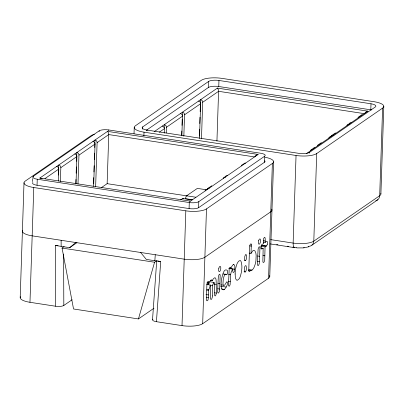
<?xml version="1.0" encoding="UTF-8"?>
<svg xmlns="http://www.w3.org/2000/svg" width="404" height="404" viewBox="0 0 404 404"><rect width="100%" height="100%" fill="white"/><g stroke="black" fill="none" stroke-linecap="round" stroke-linejoin="round"><path stroke-width="0.61" d="M229.164 268.574L232.896 269.15C232.603 269.821 232.689 274.159 234.158 271.897A1.934 0.687 -81.3 0 0 234.376 271.347C234.593 269.281 235.769 265.125 233.613 264.383M260.671 247.98L263.161 248.359L262.913 258.848A14.776 5.262 -81.3 0 1 262.883 259.484L262.908 261.822A2.005 0.712 -81.3 0 0 263.075 262.236L263.363 262.479A2.419 0.858 -81.3 0 0 264.383 261.236L264.595 260.363A5.292 1.884 -81.3 0 0 264.726 259.449L265.059 246.95A11.908 4.242 -81.3 0 1 266.049 246.162L266.393 245.945A2.464 0.879 -81.3 0 0 267.286 244.203M212.388 295.925L212.393 285.729A6.328 2.252 -81.3 0 1 212.913 284.32L213.524 283.068A4.954 1.762 -81.3 0 1 213.787 282.603L214.075 282.441L214.256 283.255A6.555 2.333 -81.3 0 1 214.297 283.679L214.711 295.486A2.272 0.808 -81.3 0 0 215.044 295.9L215.312 295.874A2.606 0.929 -81.3 0 0 215.736 295.445L216.403 293.092L216.155 281.517A28.598 10.186 -81.3 0 0 216.105 280.371L215.968 279.341A6.641 2.363 -81.3 0 0 215.706 278.417L214.953 277.644L213.595 278.538A10.327 3.676 -81.3 0 0 213.004 279.346L212.317 280.613L210.459 280.331M263.262 243.794L263.499 239.017A2.04 0.727 -81.3 0 1 263.721 238.33L264.524 237.335A2.212 0.788 -81.3 0 1 264.968 237.638L265.1 238.047A4.585 1.631 -81.3 0 1 265.231 239.072L265.17 242.415L263.312 242.127M219.655 289.027L219.428 291.4L218.71 292.824A2.995 1.066 -81.3 0 1 218.332 293.016A2.389 0.848 -81.3 0 1 218.044 292.885L217.963 292.774A2.232 0.793 -81.3 0 1 217.751 292.026A2.161 0.768 -81.3 0 1 217.731 291.749L217.892 284.992A43.475 15.483 -81.3 0 1 217.983 282.977L218.352 276.503L219.205 274.417A2.909 1.035 -81.3 0 1 219.574 274.24L219.67 274.25A2.444 0.869 -81.3 0 1 219.993 274.589L220.104 274.917A2.076 0.737 -81.3 0 1 220.17 275.376L219.655 289.027L217.796 288.739M259.429 261.595L259.201 263.974L258.484 265.393A2.995 1.066 -81.3 0 1 258.106 265.59A2.389 0.848 -81.3 0 1 257.818 265.458L257.737 265.347A2.232 0.793 -81.3 0 1 257.525 264.6A2.161 0.768 -81.3 0 1 257.505 264.322L257.666 257.565A43.475 15.483 -81.3 0 1 257.757 255.545L258.126 249.076L258.979 246.99A2.909 1.035 -81.3 0 1 259.348 246.809L259.444 246.819A2.444 0.869 -81.3 0 1 259.767 247.157L259.878 247.49A2.076 0.737 -81.3 0 1 259.944 247.95L259.429 261.595L257.57 261.312M232.896 269.15L231.851 270.675A6.969 2.48 -81.3 0 0 231.128 272.427L230.553 274.639L230.149 284.325A2.202 0.783 -81.3 0 1 229.972 284.997L229.578 285.84A2.808 1 -81.3 0 1 229.129 286.254L228.523 285.694A2.187 0.778 -81.3 0 1 228.452 285.254L229.219 268.367A1.944 0.692 -81.3 0 1 229.452 267.786L230.371 267.16A1.899 0.677 -81.3 0 1 230.568 267.428L230.755 268.564L228.891 268.276M249.152 253.116L251.01 253.404L251.278 246.031A5.03 1.793 -81.3 0 0 251.339 244.885M20.2 297.586L24.008 182.8M32.598 181.588L32.699 178.568M33.274 177.033L33.3 176.28L99.192 130.835A7.282 2.166 1.9 0 1 108.696 129.952L260.737 153.262A7.282 2.166 1.9 0 1 264.681 156.212L264.484 162.251L198.591 207.691A7.282 2.166 1.9 0 1 189.082 208.58L37.047 185.269A7.282 2.166 1.9 0 1 32.881 182.497M72.124 299.733L63.822 305.454A6.333 1.884 1.9 0 1 55.555 306.227L29.972 302.303L33.779 187.522A15.827 4.707 1.9 0 1 25.205 181.108L91.097 135.668A15.827 4.707 1.9 0 1 94.349 134.29M37.047 185.269L37.244 179.224A7.282 2.166 1.9 0 1 33.3 176.28M58.378 175.058L58.711 165.039A2.373 2.101 55.4 0 1 60.827 167.64L60.368 181.487M58.378 181.017L58.772 169.059A2.373 2.101 55.4 0 0 56.656 166.458M75.806 183.845L75.952 179.462M76.159 173.2L76.366 166.938M76.553 161.302L76.846 152.53A2.373 2.101 55.4 0 1 78.962 155.136L78.002 184.083M76.013 183.613L76.906 156.55A2.373 2.101 55.4 0 0 74.79 153.949M93.526 183.86L93.733 177.598M93.92 171.963L94.132 165.701M94.339 159.439L94.546 153.177M94.733 147.541L94.98 140.026A2.373 2.101 55.4 0 1 97.101 142.627L95.637 186.678M93.647 186.209L95.046 144.046A2.373 2.101 55.4 0 0 92.925 141.445M99.167 131.593L99.192 130.835M108.671 130.704L108.696 129.952M101.555 187.517L107.136 183.668L108.767 134.487L108.444 132.694L107.58 131.376L258.131 154.439L190.43 201.131L39.85 178.048L107.57 131.366M134.027 133.704L134.234 127.447M142.668 129.139L142.743 126.876L208.631 81.431A7.913 2.353 1.9 0 1 218.963 80.467L371.003 103.778A7.913 2.353 1.9 0 1 375.291 106.984L309.398 152.429A7.913 2.353 1.9 0 1 299.066 153.389L147.031 130.078A7.913 2.353 1.9 0 1 142.743 126.876M143.885 135.815L144.006 132.164A15.827 4.707 1.9 0 1 135.431 125.755L201.323 80.31A15.827 4.707 1.9 0 1 221.988 78.386L374.028 101.697A15.827 4.707 1.9 0 1 382.603 108.105L379.694 195.708A6.333 5.611 55.4 0 1 375.816 200.758M147.006 130.835L147.031 130.078M164.201 127.826L164.302 124.684A2.373 2.101 55.4 0 1 166.423 127.285L166.236 132.961M164.221 133.118L164.367 128.704A2.373 2.101 55.4 0 0 162.246 126.104M181.669 135.426L181.815 131.027M182.002 125.371L182.209 119.089M182.315 115.948L182.441 112.176A2.373 2.101 55.4 0 1 184.557 114.781L183.845 136.209M181.856 135.739L182.502 116.195A2.373 2.101 55.4 0 0 180.386 113.595M152.924 319.18A6.333 1.884 1.9 0 0 156.434 321.695L182.012 325.614L185.82 210.832A15.827 4.707 1.9 0 0 206.484 208.903L272.377 163.463A15.827 4.707 1.9 0 0 265.09 157.267M189.082 208.58L189.284 202.54A7.282 2.166 1.9 0 0 198.788 201.652L264.681 156.212M199.364 136.113L199.596 129.199M199.783 123.548L199.99 117.261M200.177 111.61L200.409 104.697M200.45 103.439L200.576 99.672A2.373 2.101 55.4 0 1 202.692 102.273L201.48 138.835M199.485 138.36L200.637 103.692A2.373 2.101 55.4 0 0 198.521 101.086M198.591 207.691L198.788 201.652M146.172 130.411L208.434 87.471L208.631 81.431M182.012 325.614A15.827 4.707 1.9 0 0 202.677 323.69L206.484 208.903M216.938 141.107L218.594 91.213L218.256 89.395L217.392 88.092L154.202 131.654M208.434 87.471A7.913 2.353 1.9 0 1 218.766 86.512L218.963 80.467M202.677 323.69L268.569 278.245L272.377 163.463M269.766 276.553L273.574 161.772M382.603 108.105L316.711 153.545A15.827 4.707 1.9 0 1 296.046 155.474L293.137 243.077A6.333 2.252 -81.3 0 0 295.359 247.45A9.499 2.823 1.9 0 0 296.708 247.622M309.373 153.182L309.398 152.429M316.711 153.545L313.802 241.148A6.333 5.611 55.4 0 1 308.282 246.349M371.448 109.928A7.913 2.353 1.9 0 0 370.806 109.822L371.003 103.778M380.896 194.011L383.8 106.414M206.909 283.916L208.757 284.022A2.813 1 -81.3 0 1 208.772 283.664L208.646 281.674A2.899 1.03 -81.3 0 0 208.408 281.336L207.606 281.77L206.999 284.259A8.287 2.949 -81.3 0 0 206.858 285.487L206.479 297.511A21.255 7.57 -81.3 0 0 206.459 298.596A6.782 2.414 -81.3 0 0 206.505 299.793C206.353 301.46 207.984 300.793 208.075 299.601A1.737 0.621 -81.3 0 0 208.237 298.96L208.646 290.39A2.469 0.879 -81.3 0 1 208.782 289.804L210.439 285.057L206.707 284.482M208.838 282.694L206.979 282.396M154.843 260.731L155.272 254.722M152.525 319.761L156.707 260.903M156.434 321.695L160.696 261.625A6.333 1.884 1.9 0 1 157.732 260.787M64.125 246.632L62.059 248.056L73.538 308.984L138.446 318.938L154.565 262.236L156.631 260.812M255.03 156.555L255.131 156.287M208.772 284.204L208.853 283.946A11.878 4.232 -81.3 0 1 209.459 282.315L210.403 280.512L211.262 279.901A6.045 2.151 -81.3 0 1 211.954 280.113L212.317 280.613M258.782 240.284L258.57 240.996A2.5 0.889 -81.3 0 0 258.489 243.476L258.666 243.92A2.939 1.045 -81.3 0 0 260.171 242.875L260.378 242.158A2.505 0.894 -81.3 0 0 260.459 239.683L260.287 239.239A2.939 1.045 -81.3 0 0 258.782 240.284M251.01 253.404L252.884 250.727A8.307 2.959 -81.3 0 1 253.722 250.328L254.889 250.849L255.697 252.586A10.327 3.676 -81.3 0 1 256.141 255.671L255.944 260.499A9.625 3.429 -81.3 0 1 255.161 264.347L254.308 266.797A9.277 3.303 -81.3 0 1 253.131 268.943L252.035 270.054A13.145 4.681 -81.3 0 1 250.233 270.488L248.374 270.185M365.004 112.918L366.16 111.746L367.958 111.171L306.288 153.697M255.207 156.141L256.368 155L258.1 154.444M227.043 282.012L227.003 281.977A2.247 0.798 -81.3 0 0 226.836 281.931L226.775 281.936A1.783 0.636 -81.3 0 0 226.553 282.088L224.796 284.911A5.03 1.793 -81.3 0 1 224.326 285.28A6.262 2.232 -81.3 0 1 224.003 285.381L223.17 284.82A3.414 1.217 -81.3 0 1 222.947 284.042L223.245 279.578A15.478 5.51 -81.3 0 1 223.659 277.619L224.498 274.957A2.146 0.763 -81.3 0 1 224.781 274.528L225.179 274.266A18.16 6.469 -81.3 0 1 225.351 274.205L225.558 274.159A3.591 1.278 -81.3 0 1 226.063 274.402L226.664 274.755A2.01 0.717 -81.3 0 0 226.947 274.533A2.288 0.813 -81.3 0 0 227.104 274.306A2.308 0.823 -81.3 0 0 227.684 271.963C228.139 270.155 225.654 269.094 224.584 270.549A6.358 2.262 -81.3 0 0 223.872 271.569C221.826 276.397 220.69 281.815 221.266 287.067A7.55 2.687 -81.3 0 0 221.655 288.466L222.422 289.557L223.644 289.809A11.736 4.181 -81.3 0 0 224.437 289.436L225.78 287.759A23.053 8.211 -81.3 0 0 226.195 287.047L226.937 285.577A4.439 1.581 -81.3 0 0 227.235 284.724L227.356 284.244A1.485 0.53 -81.3 0 0 227.437 283.507L227.401 282.866A2.555 0.909 -81.3 0 0 227.043 282.017M189.355 201.293L189.829 200.945L190.43 201.131M55.55 306.227L55.297 245.465L69.695 247.672L75.745 242.531M44.925 178.608L58.772 169.059M60.827 167.64L76.906 156.55M78.962 155.136L95.046 144.046M97.101 142.627L108.767 134.583L254.338 156.898M159.292 132.204L164.367 128.704M166.423 127.285L182.502 116.195M184.557 114.781L200.637 103.692M202.692 102.273L218.589 91.309L364.161 113.63M69.695 247.672L76.927 242.688M180.679 199.884L182.84 198.394A2.399 0.853 -81.3 0 1 183.32 198.662M207.717 188.552L211.736 185.779M317.327 145.425L321.347 142.652M331.447 135.688L335.466 132.916M357.984 117.387L362.186 114.494M138.446 318.938L153.939 308.252M311.949 245.157L377.841 199.712M245.91 254.677L246.384 254.949L246.612 256.181A5.616 2 -81.3 0 1 246.637 257.005L246.556 258.191A2.151 0.768 -81.3 0 1 246.319 259.186L245.97 259.939A2.914 1.04 -81.3 0 1 245.571 260.388L245.243 260.529A2.141 0.763 -81.3 0 1 244.981 260.393L244.824 260.12A1.874 0.667 -81.3 0 1 244.718 259.721L244.728 256.833A1.98 0.707 -81.3 0 1 244.905 256.096L245.425 255.055A3.07 1.091 -81.3 0 1 245.91 254.677M245.294 271.932L244.915 272.038A2.171 0.773 -81.3 0 1 244.642 271.781L244.526 267.499A2.161 0.768 -81.3 0 1 244.728 266.827A2.873 1.025 -81.3 0 1 245.778 265.65L245.849 265.66A2.121 0.752 -81.3 0 1 246.066 265.882L246.319 266.983A5.297 1.884 -81.3 0 1 246.349 267.418A7.822 2.783 -81.3 0 1 246.364 268.594L246.238 270.008A2.318 0.823 -81.3 0 1 245.768 271.367A2.929 1.045 -81.3 0 1 245.294 271.932L244.056 271.746M263.161 248.359L261.752 249.016L261.317 248.849A1.828 0.651 -81.3 0 1 261.146 248.394L261.09 247.394A2.394 0.853 -81.3 0 1 261.853 244.602L263.15 243.844M308.833 246.773L303.53 247.91L296.698 247.904M39.85 178.048L42.092 178.553M218.766 86.512L370.806 109.822M217.392 88.092L367.958 111.171M144.006 132.164L296.046 155.474M206.005 189.718L197.344 188.39L186.466 195.895A2.399 0.853 -81.3 0 0 185.603 198.702L192.41 199.743M186.587 195.809L195.864 197.233M107.136 183.668L187.123 195.93M182.719 198.48L191.996 199.899M37.244 179.224L189.284 202.54M33.779 187.522L185.82 210.832M270.705 239.633L293.137 243.077A15.827 4.707 1.9 0 0 313.802 241.148L379.694 195.708A15.827 4.707 1.9 0 0 380.841 193.541M263.373 240.713L265.231 240.996M276.664 244.582L277.912 244.773M287.259 246.208L288.501 246.4M292.865 247.066L294.733 247.354M270.18 243.91L294.481 247.637M261.423 245.183L266.393 245.945M261.08 245.405L266.049 246.167M260.706 246.283L265.059 246.95M249.425 245.829L251.273 246.112M263.029 255.54L264.883 255.828M257.712 256.01L259.56 256.293M244.329 260.201L245.571 260.393M248.935 269.574L252.035 270.054M229.103 268.347L234.704 269.21M160.696 261.625L146.298 259.419L140.653 252.48M62.059 248.056L154.565 262.236M228.679 274.351L230.553 274.639M222.952 273.937L226.063 274.412M228.467 281.421L230.325 281.709M209.681 281.745L214.039 282.411M217.938 283.441L219.786 283.724M221.059 284.881L223.498 285.254M213.731 284.017L216.226 284.401M220.614 286.194L226.195 287.047M209.903 285.345L212.393 285.729M221.331 288.961L224.437 289.441M206.954 289.35L208.823 289.638M206.803 290.107L208.646 290.39M214.539 292.809L216.403 293.092M205.995 294.556L208.469 294.935M206.505 297.203L208.363 297.485M210.439 285.057L210.519 285.431A3.57 1.273 -81.3 0 1 210.529 286.077L210.686 299.076A2.136 0.763 -81.3 0 0 210.898 299.394L211.337 299.374A2.858 1.02 -81.3 0 0 211.802 298.798L212.307 297.198A4.974 1.773 -81.3 0 0 212.383 295.93M251.328 244.89L251.238 244.162A1.606 0.571 -81.3 0 0 251.03 243.809L250.399 244.147A2.141 0.763 -81.3 0 0 250.086 244.753L249.566 247.581A8.075 2.873 -81.3 0 0 249.526 248.374L248.824 268.837A16.973 6.045 -81.3 0 1 248.803 269.231L248.763 270.18A2.424 0.864 -81.3 0 0 248.788 270.68A2.151 0.768 -81.3 0 0 249.016 271.427L249.187 271.594A2.48 0.884 -81.3 0 0 249.717 271.427L249.935 271.14A2.237 0.798 -81.3 0 0 250.238 270.473M63.605 254.091L63.822 305.454M61.125 240.289L61.15 246.364M304.187 247.465A9.499 2.823 1.9 0 1 303.581 247.556M348.935 124.281A2.373 2.101 55.4 0 1 351.152 122.76M346.935 125.493A2.373 2.101 55.4 0 1 349.096 124.174M330.8 136.789A2.373 2.101 55.4 0 1 333.017 135.264M328.8 138.001A2.373 2.101 55.4 0 1 330.962 136.683M310.666 150.51A2.373 2.101 55.4 0 1 312.827 149.187M312.666 149.293A2.373 2.101 55.4 0 1 314.883 147.773M264.731 160.812A7.282 2.166 1.9 0 1 264.484 162.251M269.493 275.599A15.827 4.707 1.9 0 1 268.569 278.245M29.972 302.303A15.827 4.707 1.9 0 1 20.543 296.693M265.17 242.41A15.221 5.419 -81.3 0 1 266.256 241.531L267.201 241.486A1.712 0.611 -81.3 0 1 267.322 241.764L267.418 242.471A2.919 1.04 -81.3 0 1 267.397 243.334L267.362 243.678A2.182 0.778 -81.3 0 1 267.276 244.193M230.765 268.594A11.519 4.101 -81.3 0 1 233.613 264.332M58.045 245.693A6.333 1.884 1.9 0 1 55.297 245.465M271.695 209.146A15.827 4.707 1.9 0 1 270.771 211.792L204.884 257.232A15.827 4.707 1.9 0 1 184.219 259.161L32.179 235.85A15.827 4.707 1.9 0 1 22.745 230.235M205.07 190.865A2.373 2.101 55.4 0 1 207.232 189.542M207.07 189.648A2.373 2.101 55.4 0 1 209.287 188.128M223.205 178.356A2.373 2.101 55.4 0 1 225.366 177.038M225.205 177.144A2.373 2.101 55.4 0 1 227.422 175.619M241.339 165.847A2.373 2.101 55.4 0 1 243.506 164.529M243.339 164.635A2.373 2.101 55.4 0 1 245.561 163.115M235.138 273.993L235.335 277.164A8.428 3.005 -81.3 0 0 235.734 278.74L236.204 279.639A7.928 2.823 -81.3 0 0 237.39 280.255L239.208 278.75A7.949 2.833 -81.3 0 0 240.143 276.907C241.738 271.932 242.759 266.191 240.93 261.166A6.691 2.384 -81.3 0 0 240.097 260.545L238.986 260.974L237.926 262.166A8.459 3.015 -81.3 0 0 236.83 264.347L236.411 265.569A10.953 3.904 -81.3 0 0 235.178 272.68L235.138 273.993M218.857 268.18L218.796 268.428A2.5 0.889 -81.3 0 0 218.716 270.902L218.892 271.352A2.939 1.045 -81.3 0 0 220.397 270.301L220.604 269.584A2.515 0.894 -81.3 0 0 220.781 268.256A2.505 0.894 -81.3 0 0 220.685 267.115L220.513 266.665A2.939 1.045 -81.3 0 0 219.008 267.716L218.857 268.18"/></g></svg>
